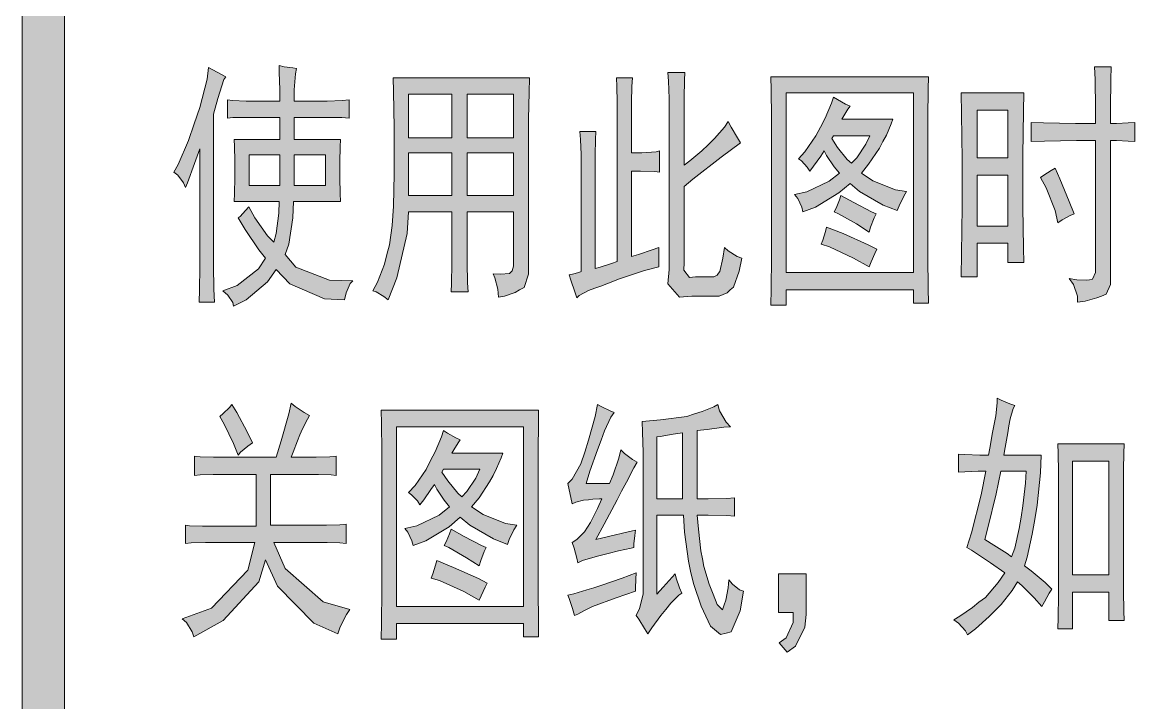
# Model space of a CAD drawing. Header units: millimetres. Extents: x 805 to 6044844, y 120 to 7887884.
# Drawn here: x 6035803 to 6037654, y 7863004 to 7864136 of the extents above; entities that cross this region are included whole.
import ezdxf

# ---------------------------------------------------------------- set-up
doc = ezdxf.new("R2010")
doc.units = ezdxf.units.MM

msp = doc.modelspace()

# ---------------------------------------------------------------- hatches: boundary and pattern name
h = msp.add_hatch(color=0)
h.dxf.hatch_style = 2
h.paths.add_polyline_path([(6035873.4, 7800292.4), (6035803.1, 7800292.4), (6035803.1, 7886384.4), (6035873.4, 7886384.4)])
h = msp.add_hatch(color=0)
h.dxf.hatch_style = 2
h.paths.add_polyline_path([(6036141.8, 7864045.1), (6036138.5, 7864040.3), (6036128.3, 7864008.6), (6036121.4, 7863982.9), (6036121.4, 7863749.4), (6036121.4, 7863731.2), (6036121.9, 7863691.5), (6036123, 7863670), (6036097.2, 7863670), (6036098.3, 7863690.4), (6036098.8, 7863728.5), (6036098.8, 7863746.2), (6036098.8, 7863925.4), (6036089.7, 7863900.8), (6036077.9, 7863868.6), (6036074.7, 7863861), (6036071.5, 7863868.6), (6036061.8, 7863881.4), (6036055.4, 7863886.3), (6036062.3, 7863899.2), (6036079.5, 7863938.9), (6036089.2, 7863966.8), (6036098.8, 7863994.1), (6036110.6, 7864040.8), (6036112.8, 7864060.2)])
h = msp.add_hatch(color=0)
h.paths.add_polyline_path([(6036231.9, 7864004.3), (6036231.9, 7864023.1), (6036230.8, 7864052.6), (6036230.3, 7864063.9), (6036238.9, 7864061.8), (6036253.4, 7864059.6), (6036259.3, 7864058.5), (6036257.7, 7864050), (6036255.5, 7864023.1), (6036255.5, 7864004.3), (6036296.3, 7864004.3), (6036310.3, 7864004.3), (6036335.5, 7864005.4), (6036346.8, 7864006.5), (6036346.8, 7863975.9), (6036335, 7863977), (6036309.7, 7863977.5), (6036296.3, 7863977.5), (6036255.5, 7863977.5), (6036255.5, 7863940.5), (6036332.8, 7863940.5), (6036332.3, 7863928.7), (6036331.7, 7863903.4), (6036331.7, 7863889.5), (6036331.7, 7863877.1), (6036332.3, 7863850.8), (6036332.8, 7863837.4), (6036254.5, 7863837.4), (6036253.4, 7863810.1), (6036246.4, 7863766.6), (6036240.5, 7863749.4), (6036258.2, 7863728.5), (6036314.6, 7863706.5), (6036353.2, 7863705.4), (6036348.9, 7863701.1), (6036341.9, 7863685.6), (6036339.3, 7863673.7), (6036306, 7863675.4), (6036248.6, 7863700.6), (6036225.5, 7863724.2), (6036211, 7863703.8), (6036175.6, 7863673.7), (6036154.6, 7863663.5), (6036153.6, 7863669.5), (6036145, 7863681.8), (6036136.9, 7863688.8), (6036160.5, 7863697.9), (6036196, 7863725.3), (6036207.8, 7863743), (6036197, 7863756.9), (6036174, 7863790.7), (6036162.2, 7863810.1), (6036165.9, 7863812.7), (6036174.5, 7863822.4), (6036179.9, 7863828.8), (6036190.1, 7863810.1), (6036211, 7863780.5), (6036221.7, 7863769.8), (6036225.5, 7863784.3), (6036229.8, 7863818.1), (6036230.3, 7863837.4), (6036155.7, 7863837.4), (6036156.2, 7863850.8), (6036156.8, 7863877.7), (6036156.8, 7863891.6), (6036156.8, 7863905.1), (6036156.2, 7863929.2), (6036155.7, 7863940.5), (6036231.9, 7863940.5), (6036231.9, 7863977.5), (6036190.1, 7863977.5), (6036176.6, 7863977.5), (6036153.6, 7863977), (6036144.4, 7863975.9), (6036144.4, 7864006.5), (6036153, 7864005.4), (6036175.6, 7864004.3), (6036188.4, 7864004.3)])
h.paths.add_polyline_path([(6036307.6, 7863864.3), (6036307.6, 7863915.3), (6036255.5, 7863915.3), (6036255.5, 7863864.3)])
h.paths.add_polyline_path([(6036231.9, 7863864.3), (6036231.9, 7863915.3), (6036180.9, 7863915.3), (6036180.9, 7863864.3)])
h = msp.add_hatch(color=0)
h.dxf.hatch_style = 2
h.paths.add_polyline_path([(6037588.6, 7863967.3), (6037588.6, 7863992.5), (6037588.1, 7864040.3), (6037587, 7864061.8), (6037614.9, 7864061.8), (6037614.4, 7864040.3), (6037613.9, 7863992.5), (6037613.9, 7863967.3), (6037623.5, 7863967.3), (6037643.4, 7863968.4), (6037654.1, 7863968.9), (6037654.1, 7863937.3), (6037643.4, 7863937.8), (6037623.5, 7863938.9), (6037613.9, 7863938.9), (6037613.9, 7863712.4), (6037613.9, 7863699.5), (6037606.4, 7863683.4), (6037598.8, 7863680.2), (6037590.8, 7863677), (6037571.5, 7863671.6), (6037559.1, 7863670), (6037559.1, 7863680.2), (6037552.2, 7863699.5), (6037545.2, 7863709.2), (6037557.5, 7863707), (6037574.2, 7863706.5), (6037579, 7863707), (6037583.8, 7863708.1), (6037588.6, 7863719.4), (6037588.6, 7863729), (6037588.6, 7863938.9), (6037557, 7863938.9), (6037503.9, 7863937.8), (6037481.8, 7863937.3), (6037481.8, 7863968.9), (6037502.2, 7863968.4), (6037555.4, 7863967.3)])
h = msp.add_hatch(color=0)
h.paths.add_polyline_path([(6036386.5, 7863688.8), (6036394, 7863703.3), (6036405.8, 7863733.3), (6036409.6, 7863749.4), (6036413.9, 7863765.5), (6036418.7, 7863797.7), (6036419.8, 7863813.8), (6036420.8, 7863829.9), (6036421.9, 7863883.6), (6036421.9, 7863921.7), (6036421.9, 7863959.8), (6036420.8, 7864020.4), (6036420.3, 7864043.5), (6036647.3, 7864043.5), (6036646.8, 7864018.8), (6036645.7, 7863974.8), (6036645.7, 7863955.5), (6036645.7, 7863734.4), (6036645.7, 7863716.7), (6036638.2, 7863694.7), (6036630.7, 7863690.4), (6036623.2, 7863686.1), (6036605.4, 7863680.2), (6036595.3, 7863678.6), (6036594.2, 7863691.5), (6036589.3, 7863710.8), (6036586.7, 7863717.2), (6036599, 7863716.7), (6036614, 7863717.8), (6036616.2, 7863719.9), (6036618.3, 7863722), (6036620.5, 7863730.1), (6036620.5, 7863736), (6036620.5, 7863820.3), (6036543.2, 7863820.3), (6036543.2, 7863754.8), (6036543.2, 7863736), (6036543.7, 7863702.2), (6036544.8, 7863687.2), (6036516.9, 7863687.2), (6036517.4, 7863701.1), (6036518, 7863734.4), (6036518, 7863752.6), (6036518, 7863820.3), (6036445.5, 7863820.3), (6036443.4, 7863784.3), (6036426.2, 7863710.8), (6036411.7, 7863673.7), (6036404.7, 7863679.6), (6036391.8, 7863687.2)])
h.paths.add_polyline_path([(6036620.5, 7863943.7), (6036620.5, 7864016.1), (6036543.2, 7864016.1), (6036543.2, 7863943.7)])
h.paths.add_polyline_path([(6036620.5, 7863847.6), (6036620.5, 7863918.5), (6036543.2, 7863918.5), (6036543.2, 7863847.6)])
h.paths.add_polyline_path([(6036518, 7863943.7), (6036518, 7864016.1), (6036445.5, 7864016.1), (6036445.5, 7863943.7)])
h.paths.add_polyline_path([(6036518, 7863847.6), (6036518, 7863918.5), (6036445.5, 7863918.5), (6036445.5, 7863847.6)])
h = msp.add_hatch(color=0)
h.dxf.hatch_style = 2
h.paths.add_polyline_path([(6036862.5, 7863729), (6036838.4, 7863722.6), (6036805.1, 7863711.8), (6036795.4, 7863708.1), (6036785.8, 7863704.3), (6036765.9, 7863696.8), (6036755.7, 7863693.1), (6036745, 7863689.3), (6036730, 7863681.3), (6036725.7, 7863677), (6036722.4, 7863687.2), (6036716, 7863706.5), (6036713.3, 7863715.6), (6036718.7, 7863716.7), (6036728.9, 7863719.4), (6036733.2, 7863721), (6036733.2, 7863905.1), (6036733.2, 7863915.8), (6036732.1, 7863940.5), (6036731, 7863953.9), (6036757.3, 7863953.9), (6036756.8, 7863940.5), (6036756.3, 7863915.3), (6036756.3, 7863903.4), (6036756.3, 7863725.8), (6036764.8, 7863728.5), (6036783.6, 7863734.4), (6036792.7, 7863737.6), (6036792.7, 7863990.9), (6036792.7, 7864002.7), (6036792.2, 7864029), (6036791.7, 7864043.5), (6036818.5, 7864043.5), (6036817.4, 7864029), (6036816.9, 7864002.7), (6036816.9, 7863990.9), (6036816.9, 7863918.5), (6036834.1, 7863918.5), (6036857.7, 7863920.1), (6036863.6, 7863921.7), (6036863.6, 7863886.3), (6036855.5, 7863887.3), (6036831.9, 7863887.9), (6036816.9, 7863887.9), (6036816.9, 7863746.2), (6036828.2, 7863749.4), (6036851.2, 7863756.9), (6036862.5, 7863761.2)])
h = msp.add_hatch(color=0)
h.dxf.hatch_style = 2
h.paths.add_polyline_path([(6036905.5, 7864052.1), (6036904.9, 7864039.2), (6036904.4, 7864010.2), (6036904.4, 7863994.7), (6036904.4, 7863898.1), (6036914, 7863905.1), (6036933.9, 7863921.7), (6036944.1, 7863931.9), (6036954.8, 7863942.1), (6036971.5, 7863961.4), (6036977.9, 7863970.5), (6036982.7, 7863961.4), (6036992.9, 7863943.7), (6036998.3, 7863935.1), (6036966.1, 7863911), (6036918.9, 7863874.5), (6036904.4, 7863862.7), (6036904.4, 7863736), (6036903.8, 7863723.1), (6036913.5, 7863711.3), (6036923.2, 7863712.4), (6036951.1, 7863712.4), (6036953.8, 7863712.4), (6036959.1, 7863715.1), (6036961.3, 7863718.3), (6036964, 7863721), (6036968.8, 7863743), (6036971.5, 7863761.2), (6036977.9, 7863755.3), (6036992.4, 7863746.2), (6037000.4, 7863743), (6036996.2, 7863721.5), (6036986.5, 7863695.2), (6036981.1, 7863690.4), (6036975.8, 7863685.6), (6036962.9, 7863680.2), (6036954.8, 7863680.2), (6036917.3, 7863680.2), (6036896.9, 7863678.6), (6036877.5, 7863700.6), (6036879.2, 7863724.2), (6036879.2, 7863994.7), (6036879.2, 7864008.6), (6036878.6, 7864037.6), (6036877.5, 7864052.1)])
h = msp.add_hatch(color=0)
h.paths.add_polyline_path([(6037311.2, 7864045.1), (6037310.6, 7864024.2), (6037309.6, 7863977.5), (6037309.6, 7863952.3), (6037309.6, 7863771.4), (6037309.6, 7863745.1), (6037310.6, 7863693.6), (6037311.2, 7863668.4), (6037286, 7863668.4), (6037286, 7863690.4), (6037074, 7863690.4), (6037074, 7863665.2), (6037048.7, 7863665.2), (6037049.3, 7863691.5), (6037049.8, 7863745.1), (6037049.8, 7863773), (6037049.8, 7863952.3), (6037049.8, 7863977), (6037049.3, 7864023.1), (6037048.7, 7864045.1)])
h.paths.add_polyline_path([(6037286, 7863719.4), (6037286, 7864018.3), (6037074, 7864018.3), (6037074, 7863719.4)])
h = msp.add_hatch(color=0)
h.paths.add_polyline_path([(6037469.5, 7864018.3), (6037469, 7863987.7), (6037467.9, 7863914.2), (6037467.9, 7863871.2), (6037467.9, 7863828.3), (6037469, 7863760.7), (6037469.5, 7863736), (6037442.7, 7863736), (6037442.7, 7863768.2), (6037392.2, 7863768.2), (6037392.2, 7863712.4), (6037365.4, 7863712.4), (6037365.9, 7863751), (6037367, 7863828.8), (6037367, 7863867.5), (6037367, 7863907.2), (6037365.9, 7863982.9), (6037365.4, 7864018.3)])
h.paths.add_polyline_path([(6037442.7, 7863796.6), (6037442.7, 7863881.4), (6037392.2, 7863881.4), (6037392.2, 7863796.6)])
h.paths.add_polyline_path([(6037442.7, 7863909.9), (6037442.7, 7863989.3), (6037392.2, 7863989.3), (6037392.2, 7863909.9)])
h = msp.add_hatch(color=0)
h.paths.add_polyline_path([(6037180.8, 7863996.3), (6037177, 7863990.9), (6037170, 7863980.2), (6037166.8, 7863974.3), (6037251.6, 7863974.3), (6037248.9, 7863966.8), (6037240.9, 7863948), (6037235, 7863937.3), (6037229.6, 7863926), (6037211.4, 7863899.7), (6037199.6, 7863884.7), (6037218.3, 7863871.8), (6037255.9, 7863856.8), (6037274.2, 7863854.1), (6037269.9, 7863846.6), (6037262.3, 7863830.5), (6037259.1, 7863822.4), (6037235.5, 7863831.5), (6037196.3, 7863854.1), (6037180.8, 7863867.5), (6037162, 7863851.9), (6037122.8, 7863828.3), (6037101.9, 7863820.3), (6037100.3, 7863828.3), (6037093.3, 7863842.3), (6037087.9, 7863849.2), (6037108.3, 7863853.5), (6037145.9, 7863871.2), (6037163.1, 7863884.7), (6037153.9, 7863895.4), (6037141.1, 7863914.2), (6037137.3, 7863921.7), (6037131.9, 7863913.1), (6037119.6, 7863896.5), (6037113.7, 7863887.9), (6037108.9, 7863894.9), (6037099.7, 7863905.1), (6037094.4, 7863908.3), (6037105.1, 7863920.1), (6037123.3, 7863946.9), (6037131.4, 7863961.4), (6037138.9, 7863976.4), (6037149.6, 7864001.1), (6037152.9, 7864011.3), (6037159.3, 7864007), (6037172.7, 7863999.5)])
h.paths.add_polyline_path([(6037150.2, 7863942.1), (6037159.8, 7863927.6), (6037175.9, 7863907.2), (6037182.9, 7863901.3), (6037191.5, 7863909.9), (6037206.5, 7863933), (6037213.5, 7863946.9), (6037152.9, 7863946.9)])
h = msp.add_hatch(color=0)
h.dxf.hatch_style = 2
h.paths.add_polyline_path([(6037521.6, 7863893.2), (6037529.6, 7863875.5), (6037545.2, 7863837.4), (6037553.2, 7863817), (6037546.8, 7863814.4), (6037533.4, 7863806.8), (6037526.4, 7863802), (6037521.6, 7863822.4), (6037506.5, 7863860), (6037497.4, 7863877.7), (6037502.8, 7863881.4), (6037515.1, 7863889)])
h = msp.add_hatch(color=0)
h.dxf.hatch_style = 2
h.paths.add_polyline_path([(6037165.2, 7863847.6), (6037186.7, 7863835.8), (6037216.2, 7863820.3), (6037223.7, 7863817), (6037220.5, 7863810.1), (6037214.6, 7863795), (6037212.4, 7863786.4), (6037191, 7863800.4), (6037161.4, 7863817), (6037153.9, 7863820.3), (6037157.2, 7863826.2), (6037163.1, 7863840.1)])
h = msp.add_hatch(color=0)
h.dxf.hatch_style = 2
h.paths.add_polyline_path([(6037141.1, 7863795), (6037169, 7863784.3), (6037210.8, 7863765.5), (6037224.8, 7863758), (6037221.6, 7863751), (6037215.7, 7863737.1), (6037212.4, 7863729), (6037186.1, 7863743.5), (6037146.4, 7863762.3), (6037132.5, 7863766.6), (6037135.2, 7863773), (6037139.4, 7863787.5)])
h = msp.add_hatch(color=0)
h.dxf.hatch_style = 2
h.paths.add_polyline_path([(6036281.3, 7863481.6), (6036277.5, 7863475.7), (6036269.5, 7863459.6), (6036265.2, 7863449.4), (6036260.9, 7863439.2), (6036253.9, 7863420.4), (6036250.7, 7863412.4), (6036278.6, 7863412.4), (6036292, 7863412.4), (6036315.1, 7863412.9), (6036325.3, 7863414), (6036325.3, 7863381.8), (6036317.3, 7863382.9), (6036295.8, 7863383.4), (6036282.4, 7863383.4), (6036216.4, 7863383.4), (6036216.4, 7863299.1), (6036296.3, 7863299.1), (6036309.2, 7863299.1), (6036331.7, 7863299.7), (6036341.9, 7863300.8), (6036341.9, 7863268.6), (6036331.7, 7863269.6), (6036310.3, 7863270.2), (6036299, 7863270.2), (6036221.7, 7863270.2), (6036240.5, 7863227.2), (6036303.8, 7863171.4), (6036348.4, 7863159.1), (6036342.5, 7863150.5), (6036332.3, 7863130.1), (6036328, 7863118.3), (6036288.3, 7863136), (6036227.6, 7863197.7), (6036207.8, 7863241.7), (6036197, 7863204.7), (6036137.5, 7863140.3), (6036088.6, 7863113.5), (6036085.9, 7863121.5), (6036076.3, 7863137.1), (6036069.3, 7863143.5), (6036118.1, 7863161.2), (6036178.3, 7863224.5), (6036190.1, 7863270.2), (6036123, 7863270.2), (6036107.9, 7863270.2), (6036084.3, 7863269.6), (6036074.7, 7863268.6), (6036074.7, 7863299.1), (6036081.6, 7863298.1), (6036103.1, 7863297.5), (6036117.6, 7863297.5), (6036192.2, 7863297.5), (6036192.2, 7863383.4), (6036132.6, 7863383.4), (6036120.8, 7863383.4), (6036099.4, 7863382.9), (6036089.7, 7863381.8), (6036089.7, 7863414), (6036099.4, 7863412.9), (6036121.4, 7863412.4), (6036134.2, 7863412.4), (6036225.5, 7863412.4), (6036234.1, 7863439.2), (6036246.9, 7863484.3), (6036250.7, 7863502), (6036257.1, 7863496.6), (6036272.2, 7863486.4)])
h = msp.add_hatch(color=0)
h.dxf.hatch_style = 2
h.paths.add_polyline_path([(6036152, 7863499.9), (6036160, 7863486.4), (6036177.2, 7863454.2), (6036186.3, 7863436), (6036178.3, 7863430.6), (6036166.4, 7863420.4), (6036162.2, 7863415.6), (6036154.6, 7863434.9), (6036139.1, 7863467.1), (6036131.6, 7863480), (6036137.5, 7863484.8), (6036147.7, 7863495)])
h = msp.add_hatch(color=0)
h.dxf.hatch_style = 2
h.paths.add_polyline_path([(6036787.9, 7863486.4), (6036782.6, 7863478.9), (6036771.8, 7863455.9), (6036766.5, 7863440.3), (6036760.5, 7863424.7), (6036747.7, 7863388.8), (6036741.2, 7863368.4), (6036780.4, 7863368.4), (6036786.3, 7863382.9), (6036796, 7863410.8), (6036799.2, 7863424.2), (6036805.1, 7863418.3), (6036818.5, 7863408.1), (6036826, 7863403.8), (6036820.7, 7863394.7), (6036808.3, 7863370.5), (6036800.3, 7863355.5), (6036792.7, 7863341), (6036771.3, 7863300.8), (6036757.3, 7863275.5), (6036778.3, 7863280.4), (6036811.5, 7863287.9), (6036823.3, 7863290.6), (6036822.3, 7863282), (6036820.7, 7863268), (6036820.7, 7863262.1), (6036816.4, 7863261), (6036794.9, 7863256.2), (6036777.7, 7863251.9), (6036760.5, 7863247.6), (6036735.3, 7863240.1), (6036727.3, 7863236.4), (6036725.7, 7863244.4), (6036721.4, 7863261), (6036718.2, 7863270.2), (6036725.7, 7863275.5), (6036738.5, 7863287.9), (6036743.4, 7863295.9), (6036748.7, 7863303.4), (6036760.5, 7863327), (6036767.5, 7863343.1), (6036763.8, 7863343.1), (6036752.5, 7863342.1), (6036745, 7863341.5), (6036736.9, 7863340.5), (6036724.1, 7863337.2), (6036718.2, 7863334.6), (6036710.6, 7863368.4), (6036718.2, 7863375.4), (6036732.6, 7863401.1), (6036739.1, 7863420.4), (6036745.5, 7863440.3), (6036756.3, 7863480), (6036760, 7863499.9), (6036767.5, 7863496.1), (6036781.5, 7863489.1)])
h = msp.add_hatch(color=0)
h.paths.add_polyline_path([(6036900.6, 7863185.9), (6036895.3, 7863182.7), (6036882.4, 7863169.3), (6036873.8, 7863159.1), (6036865.7, 7863148.9), (6036850.7, 7863128.5), (6036843.7, 7863118.3), (6036838.4, 7863127.4), (6036829.2, 7863143), (6036824.4, 7863148.9), (6036830.3, 7863160.7), (6036836.2, 7863184.3), (6036836.2, 7863196.1), (6036836.2, 7863403.8), (6036836.2, 7863419.9), (6036835.1, 7863453.7), (6036834.6, 7863471.4), (6036865.2, 7863474.1), (6036908.7, 7863480), (6036921.6, 7863484.3), (6036934.4, 7863488.1), (6036953.8, 7863496.1), (6036960.2, 7863499.9), (6036963.4, 7863489.1), (6036974.1, 7863470.3), (6036981.7, 7863462.8), (6036970.4, 7863462.3), (6036942.5, 7863458.5), (6036925.8, 7863456.4), (6036925.8, 7863343.1), (6036944.1, 7863343.1), (6036975.2, 7863343.7), (6036988.1, 7863344.8), (6036988.1, 7863314.2), (6036975.2, 7863315.2), (6036944.1, 7863315.8), (6036925.8, 7863315.8), (6036928, 7863292.2), (6036932.3, 7863256.2), (6036935, 7863243.3), (6036937.1, 7863230.4), (6036946.2, 7863200.9), (6036952.7, 7863184.3), (6036959.1, 7863167.1), (6036968.2, 7863158.5), (6036970.9, 7863166.6), (6036973.6, 7863174.6), (6036977.9, 7863195), (6036979, 7863207.9), (6036984.9, 7863200.9), (6036996.7, 7863191.8), (6037003.1, 7863189.1), (6036997.8, 7863156.4), (6036982.7, 7863121.5), (6036974.1, 7863119.4), (6036965, 7863117.2), (6036948.4, 7863131.2), (6036940.3, 7863147.8), (6036932.8, 7863164.4), (6036920.5, 7863200.4), (6036915.6, 7863219.7), (6036911.4, 7863239), (6036904.9, 7863287.3), (6036903.3, 7863315.8), (6036858.8, 7863315.8), (6036858.8, 7863184.3), (6036869.5, 7863196.1), (6036884.5, 7863212.7), (6036889.4, 7863218.1), (6036891, 7863211.1), (6036896.9, 7863195)])
h.paths.add_polyline_path([(6036858.8, 7863343.1), (6036901.7, 7863343.1), (6036901.7, 7863452.6), (6036886.1, 7863450.5), (6036864.7, 7863446.7), (6036858.8, 7863446.2)])
h = msp.add_hatch(color=0)
h.paths.add_polyline_path([(6037454.5, 7863498.2), (6037451.8, 7863493.4), (6037447, 7863476.2), (6037444.8, 7863464.4), (6037442.7, 7863452.6), (6037438.4, 7863428.5), (6037436.2, 7863415.6), (6037498.5, 7863415.6), (6037497.4, 7863386.1), (6037492, 7863332.4), (6037487.8, 7863308.3), (6037483.5, 7863284.1), (6037474.9, 7863246), (6037470.6, 7863231.5), (6037481.8, 7863222.9), (6037504.9, 7863203.6), (6037516.2, 7863192.9), (6037511.9, 7863185.9), (6037503.9, 7863171.4), (6037499.6, 7863163.9), (6037486.7, 7863178.4), (6037466.3, 7863198.8), (6037459.3, 7863204.7), (6037450.2, 7863190.7), (6037431.9, 7863167.1), (6037421.7, 7863156.9), (6037412.1, 7863147.3), (6037389, 7863126.9), (6037375.6, 7863116.7), (6037372.4, 7863123.6), (6037361.1, 7863136), (6037353, 7863141.9), (6037363.2, 7863147.8), (6037384.2, 7863162.3), (6037394.9, 7863170.9), (6037405.6, 7863178.9), (6037427.1, 7863203.6), (6037437.8, 7863219.7), (6037414.2, 7863236.4), (6037382.6, 7863257.8), (6037374.5, 7863262.1), (6037382.6, 7863286.3), (6037398.7, 7863349.6), (6037406.2, 7863388.8), (6037393.8, 7863388.8), (6037371.3, 7863387.7), (6037360.6, 7863387.2), (6037360.6, 7863417.2), (6037371.3, 7863416.7), (6037396.5, 7863415.6), (6037411, 7863415.6), (6037413.2, 7863427.4), (6037417.4, 7863453.2), (6037420.1, 7863467.1), (6037422.8, 7863481.1), (6037425, 7863502.5), (6037425, 7863510.1), (6037431.9, 7863506.8), (6037446.4, 7863500.9)])
h.paths.add_polyline_path([(6037404.6, 7863275.5), (6037419.6, 7863265.9), (6037441.6, 7863251.9), (6037449.1, 7863246.5), (6037454.5, 7863261), (6037462, 7863293.8), (6037465.2, 7863312.6), (6037467.9, 7863331.3), (6037472.2, 7863368.9), (6037473.3, 7863388.8), (6037431.4, 7863388.8), (6037423.3, 7863351.2), (6037409.9, 7863294.8)])
h = msp.add_hatch(color=0)
h.paths.add_polyline_path([(6036662.3, 7863490.2), (6036661.8, 7863468.7), (6036661.3, 7863422.6), (6036661.3, 7863396.8), (6036661.3, 7863216.5), (6036661.3, 7863190.2), (6036661.8, 7863138.7), (6036662.3, 7863113.5), (6036637.1, 7863113.5), (6036637.1, 7863135.5), (6036425.7, 7863135.5), (6036425.7, 7863109.7), (6036400.4, 7863109.7), (6036401, 7863136), (6036401.5, 7863190.2), (6036401.5, 7863218.1), (6036401.5, 7863396.8), (6036401.5, 7863421.5), (6036401, 7863468.2), (6036400.4, 7863490.2)])
h.paths.add_polyline_path([(6036637.1, 7863163.9), (6036637.1, 7863462.8), (6036425.7, 7863462.8), (6036425.7, 7863163.9)])
h = msp.add_hatch(color=0)
h.paths.add_polyline_path([(6036531.9, 7863440.8), (6036528.2, 7863436), (6036521.2, 7863424.7), (6036518, 7863418.8), (6036602.8, 7863418.8), (6036600.1, 7863411.3), (6036592, 7863393.1), (6036586.7, 7863381.8), (6036580.8, 7863371.1), (6036563.1, 7863344.8), (6036550.7, 7863329.7), (6036570, 7863316.9), (6036607.1, 7863301.8), (6036625.8, 7863299.1), (6036621, 7863291.6), (6036613.5, 7863275.5), (6036610.3, 7863266.9), (6036587.2, 7863276.1), (6036548, 7863299.1), (6036531.9, 7863312.6), (6036513.7, 7863296.5), (6036474.5, 7863272.8), (6036453.6, 7863265.3), (6036451.4, 7863272.8), (6036444.4, 7863287.3), (6036439.6, 7863293.8), (6036459.5, 7863298.1), (6036497, 7863315.8), (6036514.2, 7863329.7), (6036505.1, 7863340.5), (6036492.7, 7863359.2), (6036489, 7863366.8), (6036483.1, 7863358.2), (6036471.3, 7863341.5), (6036464.8, 7863333), (6036460.5, 7863339.4), (6036450.9, 7863349.6), (6036445.5, 7863353.3), (6036456.8, 7863365.2), (6036475, 7863391.5), (6036482.5, 7863406.5), (6036490.1, 7863421), (6036500.8, 7863446.2), (6036504, 7863456.4), (6036510.5, 7863452.1), (6036524.4, 7863444.6)])
h.paths.add_polyline_path([(6036501.3, 7863387.2), (6036511, 7863372.7), (6036527.6, 7863352.3), (6036534.6, 7863346.4), (6036542.7, 7863355), (6036557.7, 7863377.5), (6036564.7, 7863392), (6036504, 7863392)])
h = msp.add_hatch(color=0)
h.paths.add_polyline_path([(6037636.4, 7863434.4), (6037635.9, 7863418.3), (6037635.3, 7863392), (6037635.3, 7863381.8), (6037635.3, 7863206.3), (6037635.3, 7863189.1), (6037635.9, 7863156.4), (6037636.4, 7863140.3), (6037611.2, 7863140.3), (6037611.2, 7863187.5), (6037550.5, 7863187.5), (6037550.5, 7863126.9), (6037526.4, 7863126.9), (6037526.9, 7863145.1), (6037527.5, 7863182.7), (6037527.5, 7863200.9), (6037527.5, 7863373.2), (6037527.5, 7863387.7), (6037526.9, 7863418.3), (6037526.4, 7863434.4)])
h.paths.add_polyline_path([(6037611.2, 7863216.5), (6037611.2, 7863405.4), (6037550.5, 7863405.4), (6037550.5, 7863216.5)])
h = msp.add_hatch(color=0)
h.dxf.hatch_style = 2
h.paths.add_polyline_path([(6036516.9, 7863292.2), (6036538.4, 7863280.4), (6036567.3, 7863265.3), (6036574.9, 7863262.1), (6036571.6, 7863255.1), (6036566.3, 7863240.1), (6036563.6, 7863231.5), (6036542.1, 7863244.9), (6036513.1, 7863262.1), (6036505.1, 7863265.3), (6036508.3, 7863271.2), (6036514.2, 7863284.7)])
h = msp.add_hatch(color=0)
h.dxf.hatch_style = 2
h.paths.add_polyline_path([(6036492.7, 7863240.1), (6036520.7, 7863228.8), (6036562.5, 7863210.6), (6036576.5, 7863202.5), (6036573.2, 7863196.1), (6036566.8, 7863181.6), (6036563.6, 7863174.1), (6036537.8, 7863188.6), (6036497.6, 7863206.8), (6036483.6, 7863211.1), (6036486.3, 7863218.1), (6036490.6, 7863232.6)])
h = msp.add_hatch(color=0)
h.dxf.hatch_style = 2
h.paths.add_polyline_path([(6036710.6, 7863182.7), (6036720.8, 7863184.8), (6036742.3, 7863191.3), (6036754.1, 7863195), (6036765.9, 7863198.8), (6036801.3, 7863211.1), (6036824.4, 7863219.7), (6036823.9, 7863209.5), (6036823.3, 7863194.5), (6036823.3, 7863189.1), (6036791.1, 7863178.4), (6036752, 7863163.9), (6036745.5, 7863160.7), (6036738.5, 7863156.9), (6036727.3, 7863151), (6036721.9, 7863148.9), (6036718.7, 7863160.7), (6036713.3, 7863177.3)])
h = msp.add_hatch(color=0)
h.dxf.hatch_style = 2
h.paths.add_polyline_path([(6037061.6, 7863218.1), (6037107.2, 7863218.1), (6037107.2, 7863150.5), (6037105.1, 7863129.6), (6037089.5, 7863097.9), (6037075.6, 7863087.7), (6037062.7, 7863103.3), (6037074, 7863111.8), (6037085.8, 7863137.1), (6037085.8, 7863153.7), (6037061.6, 7863153.7)])

# ---------------------------------------------------------------- linework, layer by layer
at = {"color": 0, "lineweight": 0}
for points in [[(6035873.4, 7800292.4), (6035803.1, 7800292.4), (6035803.1, 7886384.4), (6035873.4, 7886384.4)], [(6036141.8, 7864045.1), (6036138.5, 7864040.3), (6036128.3, 7864008.6), (6036121.4, 7863982.9), (6036121.4, 7863749.4), (6036121.4, 7863731.2), (6036121.9, 7863691.5), (6036123, 7863670), (6036097.2, 7863670), (6036098.3, 7863690.4), (6036098.8, 7863728.5), (6036098.8, 7863746.2), (6036098.8, 7863925.4), (6036089.7, 7863900.8), (6036077.9, 7863868.6), (6036074.7, 7863861), (6036071.5, 7863868.6), (6036061.8, 7863881.4), (6036055.4, 7863886.3), (6036062.3, 7863899.2), (6036079.5, 7863938.9), (6036089.2, 7863966.8), (6036098.8, 7863994.1), (6036110.6, 7864040.8), (6036112.8, 7864060.2)], [(6036231.9, 7864004.3), (6036231.9, 7864023.1), (6036230.8, 7864052.6), (6036230.3, 7864063.9), (6036238.9, 7864061.8), (6036253.4, 7864059.6), (6036259.3, 7864058.5), (6036257.7, 7864050), (6036255.5, 7864023.1), (6036255.5, 7864004.3), (6036296.3, 7864004.3), (6036310.3, 7864004.3), (6036335.5, 7864005.4), (6036346.8, 7864006.5), (6036346.8, 7863975.9), (6036335, 7863977), (6036309.7, 7863977.5), (6036296.3, 7863977.5), (6036255.5, 7863977.5), (6036255.5, 7863940.5), (6036332.8, 7863940.5), (6036332.3, 7863928.7), (6036331.7, 7863903.4), (6036331.7, 7863889.5), (6036331.7, 7863877.1), (6036332.3, 7863850.8), (6036332.8, 7863837.4), (6036254.5, 7863837.4), (6036253.4, 7863810.1), (6036246.4, 7863766.6), (6036240.5, 7863749.4), (6036258.2, 7863728.5), (6036314.6, 7863706.5), (6036353.2, 7863705.4), (6036348.9, 7863701.1), (6036341.9, 7863685.6), (6036339.3, 7863673.7), (6036306, 7863675.4), (6036248.6, 7863700.6), (6036225.5, 7863724.2), (6036211, 7863703.8), (6036175.6, 7863673.7), (6036154.6, 7863663.5), (6036153.6, 7863669.5), (6036145, 7863681.8), (6036136.9, 7863688.8), (6036160.5, 7863697.9), (6036196, 7863725.3), (6036207.8, 7863743), (6036197, 7863756.9), (6036174, 7863790.7), (6036162.2, 7863810.1), (6036165.9, 7863812.7), (6036174.5, 7863822.4), (6036179.9, 7863828.8), (6036190.1, 7863810.1), (6036211, 7863780.5), (6036221.7, 7863769.8), (6036225.5, 7863784.3), (6036229.8, 7863818.1), (6036230.3, 7863837.4), (6036155.7, 7863837.4), (6036156.2, 7863850.8), (6036156.8, 7863877.7), (6036156.8, 7863891.6), (6036156.8, 7863905.1), (6036156.2, 7863929.2), (6036155.7, 7863940.5), (6036231.9, 7863940.5), (6036231.9, 7863977.5), (6036190.1, 7863977.5), (6036176.6, 7863977.5), (6036153.6, 7863977), (6036144.4, 7863975.9), (6036144.4, 7864006.5), (6036153, 7864005.4), (6036175.6, 7864004.3), (6036188.4, 7864004.3)], [(6037588.6, 7863967.3), (6037588.6, 7863992.5), (6037588.1, 7864040.3), (6037587, 7864061.8), (6037614.9, 7864061.8), (6037614.4, 7864040.3), (6037613.9, 7863992.5), (6037613.9, 7863967.3), (6037623.5, 7863967.3), (6037643.4, 7863968.4), (6037654.1, 7863968.9), (6037654.1, 7863937.3), (6037643.4, 7863937.8), (6037623.5, 7863938.9), (6037613.9, 7863938.9), (6037613.9, 7863712.4), (6037613.9, 7863699.5), (6037606.4, 7863683.4), (6037598.8, 7863680.2), (6037590.8, 7863677), (6037571.5, 7863671.6), (6037559.1, 7863670), (6037559.1, 7863680.2), (6037552.2, 7863699.5), (6037545.2, 7863709.2), (6037557.5, 7863707), (6037574.2, 7863706.5), (6037579, 7863707), (6037583.8, 7863708.1), (6037588.6, 7863719.4), (6037588.6, 7863729), (6037588.6, 7863938.9), (6037557, 7863938.9), (6037503.9, 7863937.8), (6037481.8, 7863937.3), (6037481.8, 7863968.9), (6037502.2, 7863968.4), (6037555.4, 7863967.3)], [(6036386.5, 7863688.8), (6036394, 7863703.3), (6036405.8, 7863733.3), (6036409.6, 7863749.4), (6036413.9, 7863765.5), (6036418.7, 7863797.7), (6036419.8, 7863813.8), (6036420.8, 7863829.9), (6036421.9, 7863883.6), (6036421.9, 7863921.7), (6036421.9, 7863959.8), (6036420.8, 7864020.4), (6036420.3, 7864043.5), (6036647.3, 7864043.5), (6036646.8, 7864018.8), (6036645.7, 7863974.8), (6036645.7, 7863955.5), (6036645.7, 7863734.4), (6036645.7, 7863716.7), (6036638.2, 7863694.7), (6036630.7, 7863690.4), (6036623.2, 7863686.1), (6036605.4, 7863680.2), (6036595.3, 7863678.6), (6036594.2, 7863691.5), (6036589.3, 7863710.8), (6036586.7, 7863717.2), (6036599, 7863716.7), (6036614, 7863717.8), (6036616.2, 7863719.9), (6036618.3, 7863722), (6036620.5, 7863730.1), (6036620.5, 7863736), (6036620.5, 7863820.3), (6036543.2, 7863820.3), (6036543.2, 7863754.8), (6036543.2, 7863736), (6036543.7, 7863702.2), (6036544.8, 7863687.2), (6036516.9, 7863687.2), (6036517.4, 7863701.1), (6036518, 7863734.4), (6036518, 7863752.6), (6036518, 7863820.3), (6036445.5, 7863820.3), (6036443.4, 7863784.3), (6036426.2, 7863710.8), (6036411.7, 7863673.7), (6036404.7, 7863679.6), (6036391.8, 7863687.2)], [(6036862.5, 7863729), (6036838.4, 7863722.6), (6036805.1, 7863711.8), (6036795.4, 7863708.1), (6036785.8, 7863704.3), (6036765.9, 7863696.8), (6036755.7, 7863693.1), (6036745, 7863689.3), (6036730, 7863681.3), (6036725.7, 7863677), (6036722.4, 7863687.2), (6036716, 7863706.5), (6036713.3, 7863715.6), (6036718.7, 7863716.7), (6036728.9, 7863719.4), (6036733.2, 7863721), (6036733.2, 7863905.1), (6036733.2, 7863915.8), (6036732.1, 7863940.5), (6036731, 7863953.9), (6036757.3, 7863953.9), (6036756.8, 7863940.5), (6036756.3, 7863915.3), (6036756.3, 7863903.4), (6036756.3, 7863725.8), (6036764.8, 7863728.5), (6036783.6, 7863734.4), (6036792.7, 7863737.6), (6036792.7, 7863990.9), (6036792.7, 7864002.7), (6036792.2, 7864029), (6036791.7, 7864043.5), (6036818.5, 7864043.5), (6036817.4, 7864029), (6036816.9, 7864002.7), (6036816.9, 7863990.9), (6036816.9, 7863918.5), (6036834.1, 7863918.5), (6036857.7, 7863920.1), (6036863.6, 7863921.7), (6036863.6, 7863886.3), (6036855.5, 7863887.3), (6036831.9, 7863887.9), (6036816.9, 7863887.9), (6036816.9, 7863746.2), (6036828.2, 7863749.4), (6036851.2, 7863756.9), (6036862.5, 7863761.2)], [(6036905.5, 7864052.1), (6036904.9, 7864039.2), (6036904.4, 7864010.2), (6036904.4, 7863994.7), (6036904.4, 7863898.1), (6036914, 7863905.1), (6036933.9, 7863921.7), (6036944.1, 7863931.9), (6036954.8, 7863942.1), (6036971.5, 7863961.4), (6036977.9, 7863970.5), (6036982.7, 7863961.4), (6036992.9, 7863943.7), (6036998.3, 7863935.1), (6036966.1, 7863911), (6036918.9, 7863874.5), (6036904.4, 7863862.7), (6036904.4, 7863736), (6036903.8, 7863723.1), (6036913.5, 7863711.3), (6036923.2, 7863712.4), (6036951.1, 7863712.4), (6036953.8, 7863712.4), (6036959.1, 7863715.1), (6036961.3, 7863718.3), (6036964, 7863721), (6036968.8, 7863743), (6036971.5, 7863761.2), (6036977.9, 7863755.3), (6036992.4, 7863746.2), (6037000.4, 7863743), (6036996.2, 7863721.5), (6036986.5, 7863695.2), (6036981.1, 7863690.4), (6036975.8, 7863685.6), (6036962.9, 7863680.2), (6036954.8, 7863680.2), (6036917.3, 7863680.2), (6036896.9, 7863678.6), (6036877.5, 7863700.6), (6036879.2, 7863724.2), (6036879.2, 7863994.7), (6036879.2, 7864008.6), (6036878.6, 7864037.6), (6036877.5, 7864052.1)], [(6037311.2, 7864045.1), (6037310.6, 7864024.2), (6037309.6, 7863977.5), (6037309.6, 7863952.3), (6037309.6, 7863771.4), (6037309.6, 7863745.1), (6037310.6, 7863693.6), (6037311.2, 7863668.4), (6037286, 7863668.4), (6037286, 7863690.4), (6037074, 7863690.4), (6037074, 7863665.2), (6037048.7, 7863665.2), (6037049.3, 7863691.5), (6037049.8, 7863745.1), (6037049.8, 7863773), (6037049.8, 7863952.3), (6037049.8, 7863977), (6037049.3, 7864023.1), (6037048.7, 7864045.1)], [(6037286, 7863719.4), (6037286, 7864018.3), (6037074, 7864018.3), (6037074, 7863719.4)], [(6037469.5, 7864018.3), (6037469, 7863987.7), (6037467.9, 7863914.2), (6037467.9, 7863871.2), (6037467.9, 7863828.3), (6037469, 7863760.7), (6037469.5, 7863736), (6037442.7, 7863736), (6037442.7, 7863768.2), (6037392.2, 7863768.2), (6037392.2, 7863712.4), (6037365.4, 7863712.4), (6037365.9, 7863751), (6037367, 7863828.8), (6037367, 7863867.5), (6037367, 7863907.2), (6037365.9, 7863982.9), (6037365.4, 7864018.3)], [(6036518, 7863943.7), (6036518, 7864016.1), (6036445.5, 7864016.1), (6036445.5, 7863943.7)], [(6036620.5, 7863943.7), (6036620.5, 7864016.1), (6036543.2, 7864016.1), (6036543.2, 7863943.7)], [(6037180.8, 7863996.3), (6037177, 7863990.9), (6037170, 7863980.2), (6037166.8, 7863974.3), (6037251.6, 7863974.3), (6037248.9, 7863966.8), (6037240.9, 7863948), (6037235, 7863937.3), (6037229.6, 7863926), (6037211.4, 7863899.7), (6037199.6, 7863884.7), (6037218.3, 7863871.8), (6037255.9, 7863856.8), (6037274.2, 7863854.1), (6037269.9, 7863846.6), (6037262.3, 7863830.5), (6037259.1, 7863822.4), (6037235.5, 7863831.5), (6037196.3, 7863854.1), (6037180.8, 7863867.5), (6037162, 7863851.9), (6037122.8, 7863828.3), (6037101.9, 7863820.3), (6037100.3, 7863828.3), (6037093.3, 7863842.3), (6037087.9, 7863849.2), (6037108.3, 7863853.5), (6037145.9, 7863871.2), (6037163.1, 7863884.7), (6037153.9, 7863895.4), (6037141.1, 7863914.2), (6037137.3, 7863921.7), (6037131.9, 7863913.1), (6037119.6, 7863896.5), (6037113.7, 7863887.9), (6037108.9, 7863894.9), (6037099.7, 7863905.1), (6037094.4, 7863908.3), (6037105.1, 7863920.1), (6037123.3, 7863946.9), (6037131.4, 7863961.4), (6037138.9, 7863976.4), (6037149.6, 7864001.1), (6037152.9, 7864011.3), (6037159.3, 7864007), (6037172.7, 7863999.5)], [(6037442.7, 7863909.9), (6037442.7, 7863989.3), (6037392.2, 7863989.3), (6037392.2, 7863909.9)], [(6037150.2, 7863942.1), (6037159.8, 7863927.6), (6037175.9, 7863907.2), (6037182.9, 7863901.3), (6037191.5, 7863909.9), (6037206.5, 7863933), (6037213.5, 7863946.9), (6037152.9, 7863946.9)], [(6036231.9, 7863864.3), (6036231.9, 7863915.3), (6036180.9, 7863915.3), (6036180.9, 7863864.3)], [(6036307.6, 7863864.3), (6036307.6, 7863915.3), (6036255.5, 7863915.3), (6036255.5, 7863864.3)], [(6036518, 7863847.6), (6036518, 7863918.5), (6036445.5, 7863918.5), (6036445.5, 7863847.6)], [(6036620.5, 7863847.6), (6036620.5, 7863918.5), (6036543.2, 7863918.5), (6036543.2, 7863847.6)], [(6037521.6, 7863893.2), (6037529.6, 7863875.5), (6037545.2, 7863837.4), (6037553.2, 7863817), (6037546.8, 7863814.4), (6037533.4, 7863806.8), (6037526.4, 7863802), (6037521.6, 7863822.4), (6037506.5, 7863860), (6037497.4, 7863877.7), (6037502.8, 7863881.4), (6037515.1, 7863889)], [(6037442.7, 7863796.6), (6037442.7, 7863881.4), (6037392.2, 7863881.4), (6037392.2, 7863796.6)], [(6037165.2, 7863847.6), (6037186.7, 7863835.8), (6037216.2, 7863820.3), (6037223.7, 7863817), (6037220.5, 7863810.1), (6037214.6, 7863795), (6037212.4, 7863786.4), (6037191, 7863800.4), (6037161.4, 7863817), (6037153.9, 7863820.3), (6037157.2, 7863826.2), (6037163.1, 7863840.1)], [(6037141.1, 7863795), (6037169, 7863784.3), (6037210.8, 7863765.5), (6037224.8, 7863758), (6037221.6, 7863751), (6037215.7, 7863737.1), (6037212.4, 7863729), (6037186.1, 7863743.5), (6037146.4, 7863762.3), (6037132.5, 7863766.6), (6037135.2, 7863773), (6037139.4, 7863787.5)], [(6036281.3, 7863481.6), (6036277.5, 7863475.7), (6036269.5, 7863459.6), (6036265.2, 7863449.4), (6036260.9, 7863439.2), (6036253.9, 7863420.4), (6036250.7, 7863412.4), (6036278.6, 7863412.4), (6036292, 7863412.4), (6036315.1, 7863412.9), (6036325.3, 7863414), (6036325.3, 7863381.8), (6036317.3, 7863382.9), (6036295.8, 7863383.4), (6036282.4, 7863383.4), (6036216.4, 7863383.4), (6036216.4, 7863299.1), (6036296.3, 7863299.1), (6036309.2, 7863299.1), (6036331.7, 7863299.7), (6036341.9, 7863300.8), (6036341.9, 7863268.6), (6036331.7, 7863269.6), (6036310.3, 7863270.2), (6036299, 7863270.2), (6036221.7, 7863270.2), (6036240.5, 7863227.2), (6036303.8, 7863171.4), (6036348.4, 7863159.1), (6036342.5, 7863150.5), (6036332.3, 7863130.1), (6036328, 7863118.3), (6036288.3, 7863136), (6036227.6, 7863197.7), (6036207.8, 7863241.7), (6036197, 7863204.7), (6036137.5, 7863140.3), (6036088.6, 7863113.5), (6036085.9, 7863121.5), (6036076.3, 7863137.1), (6036069.3, 7863143.5), (6036118.1, 7863161.2), (6036178.3, 7863224.5), (6036190.1, 7863270.2), (6036123, 7863270.2), (6036107.9, 7863270.2), (6036084.3, 7863269.6), (6036074.7, 7863268.6), (6036074.7, 7863299.1), (6036081.6, 7863298.1), (6036103.1, 7863297.5), (6036117.6, 7863297.5), (6036192.2, 7863297.5), (6036192.2, 7863383.4), (6036132.6, 7863383.4), (6036120.8, 7863383.4), (6036099.4, 7863382.9), (6036089.7, 7863381.8), (6036089.7, 7863414), (6036099.4, 7863412.9), (6036121.4, 7863412.4), (6036134.2, 7863412.4), (6036225.5, 7863412.4), (6036234.1, 7863439.2), (6036246.9, 7863484.3), (6036250.7, 7863502), (6036257.1, 7863496.6), (6036272.2, 7863486.4)], [(6036152, 7863499.9), (6036160, 7863486.4), (6036177.2, 7863454.2), (6036186.3, 7863436), (6036178.3, 7863430.6), (6036166.4, 7863420.4), (6036162.2, 7863415.6), (6036154.6, 7863434.9), (6036139.1, 7863467.1), (6036131.6, 7863480), (6036137.5, 7863484.8), (6036147.7, 7863495)], [(6036787.9, 7863486.4), (6036782.6, 7863478.9), (6036771.8, 7863455.9), (6036766.5, 7863440.3), (6036760.5, 7863424.7), (6036747.7, 7863388.8), (6036741.2, 7863368.4), (6036780.4, 7863368.4), (6036786.3, 7863382.9), (6036796, 7863410.8), (6036799.2, 7863424.2), (6036805.1, 7863418.3), (6036818.5, 7863408.1), (6036826, 7863403.8), (6036820.7, 7863394.7), (6036808.3, 7863370.5), (6036800.3, 7863355.5), (6036792.7, 7863341), (6036771.3, 7863300.8), (6036757.3, 7863275.5), (6036778.3, 7863280.4), (6036811.5, 7863287.9), (6036823.3, 7863290.6), (6036822.3, 7863282), (6036820.7, 7863268), (6036820.7, 7863262.1), (6036816.4, 7863261), (6036794.9, 7863256.2), (6036777.7, 7863251.9), (6036760.5, 7863247.6), (6036735.3, 7863240.1), (6036727.3, 7863236.4), (6036725.7, 7863244.4), (6036721.4, 7863261), (6036718.2, 7863270.2), (6036725.7, 7863275.5), (6036738.5, 7863287.9), (6036743.4, 7863295.9), (6036748.7, 7863303.4), (6036760.5, 7863327), (6036767.5, 7863343.1), (6036763.8, 7863343.1), (6036752.5, 7863342.1), (6036745, 7863341.5), (6036736.9, 7863340.5), (6036724.1, 7863337.2), (6036718.2, 7863334.6), (6036710.6, 7863368.4), (6036718.2, 7863375.4), (6036732.6, 7863401.1), (6036739.1, 7863420.4), (6036745.5, 7863440.3), (6036756.3, 7863480), (6036760, 7863499.9), (6036767.5, 7863496.1), (6036781.5, 7863489.1)], [(6036900.6, 7863185.9), (6036895.3, 7863182.7), (6036882.4, 7863169.3), (6036873.8, 7863159.1), (6036865.7, 7863148.9), (6036850.7, 7863128.5), (6036843.7, 7863118.3), (6036838.4, 7863127.4), (6036829.2, 7863143), (6036824.4, 7863148.9), (6036830.3, 7863160.7), (6036836.2, 7863184.3), (6036836.2, 7863196.1), (6036836.2, 7863403.8), (6036836.2, 7863419.9), (6036835.1, 7863453.7), (6036834.6, 7863471.4), (6036865.2, 7863474.1), (6036908.7, 7863480), (6036921.6, 7863484.3), (6036934.4, 7863488.1), (6036953.8, 7863496.1), (6036960.2, 7863499.9), (6036963.4, 7863489.1), (6036974.1, 7863470.3), (6036981.7, 7863462.8), (6036970.4, 7863462.3), (6036942.5, 7863458.5), (6036925.8, 7863456.4), (6036925.8, 7863343.1), (6036944.1, 7863343.1), (6036975.2, 7863343.7), (6036988.1, 7863344.8), (6036988.1, 7863314.2), (6036975.2, 7863315.2), (6036944.1, 7863315.8), (6036925.8, 7863315.8), (6036928, 7863292.2), (6036932.3, 7863256.2), (6036935, 7863243.3), (6036937.1, 7863230.4), (6036946.2, 7863200.9), (6036952.7, 7863184.3), (6036959.1, 7863167.1), (6036968.2, 7863158.5), (6036970.9, 7863166.6), (6036973.6, 7863174.6), (6036977.9, 7863195), (6036979, 7863207.9), (6036984.9, 7863200.9), (6036996.7, 7863191.8), (6037003.1, 7863189.1), (6036997.8, 7863156.4), (6036982.7, 7863121.5), (6036974.1, 7863119.4), (6036965, 7863117.2), (6036948.4, 7863131.2), (6036940.3, 7863147.8), (6036932.8, 7863164.4), (6036920.5, 7863200.4), (6036915.6, 7863219.7), (6036911.4, 7863239), (6036904.9, 7863287.3), (6036903.3, 7863315.8), (6036858.8, 7863315.8), (6036858.8, 7863184.3), (6036869.5, 7863196.1), (6036884.5, 7863212.7), (6036889.4, 7863218.1), (6036891, 7863211.1), (6036896.9, 7863195)], [(6037454.5, 7863498.2), (6037451.8, 7863493.4), (6037447, 7863476.2), (6037444.8, 7863464.4), (6037442.7, 7863452.6), (6037438.4, 7863428.5), (6037436.2, 7863415.6), (6037498.5, 7863415.6), (6037497.4, 7863386.1), (6037492, 7863332.4), (6037487.8, 7863308.3), (6037483.5, 7863284.1), (6037474.9, 7863246), (6037470.6, 7863231.5), (6037481.8, 7863222.9), (6037504.9, 7863203.6), (6037516.2, 7863192.9), (6037511.9, 7863185.9), (6037503.9, 7863171.4), (6037499.6, 7863163.9), (6037486.7, 7863178.4), (6037466.3, 7863198.8), (6037459.3, 7863204.7), (6037450.2, 7863190.7), (6037431.9, 7863167.1), (6037421.7, 7863156.9), (6037412.1, 7863147.3), (6037389, 7863126.9), (6037375.6, 7863116.7), (6037372.4, 7863123.6), (6037361.1, 7863136), (6037353, 7863141.9), (6037363.2, 7863147.8), (6037384.2, 7863162.3), (6037394.9, 7863170.9), (6037405.6, 7863178.9), (6037427.1, 7863203.6), (6037437.8, 7863219.7), (6037414.2, 7863236.4), (6037382.6, 7863257.8), (6037374.5, 7863262.1), (6037382.6, 7863286.3), (6037398.7, 7863349.6), (6037406.2, 7863388.8), (6037393.8, 7863388.8), (6037371.3, 7863387.7), (6037360.6, 7863387.2), (6037360.6, 7863417.2), (6037371.3, 7863416.7), (6037396.5, 7863415.6), (6037411, 7863415.6), (6037413.2, 7863427.4), (6037417.4, 7863453.2), (6037420.1, 7863467.1), (6037422.8, 7863481.1), (6037425, 7863502.5), (6037425, 7863510.1), (6037431.9, 7863506.8), (6037446.4, 7863500.9)], [(6036662.3, 7863490.2), (6036661.8, 7863468.7), (6036661.3, 7863422.6), (6036661.3, 7863396.8), (6036661.3, 7863216.5), (6036661.3, 7863190.2), (6036661.8, 7863138.7), (6036662.3, 7863113.5), (6036637.1, 7863113.5), (6036637.1, 7863135.5), (6036425.7, 7863135.5), (6036425.7, 7863109.7), (6036400.4, 7863109.7), (6036401, 7863136), (6036401.5, 7863190.2), (6036401.5, 7863218.1), (6036401.5, 7863396.8), (6036401.5, 7863421.5), (6036401, 7863468.2), (6036400.4, 7863490.2)], [(6036637.1, 7863163.9), (6036637.1, 7863462.8), (6036425.7, 7863462.8), (6036425.7, 7863163.9)], [(6036531.9, 7863440.8), (6036528.2, 7863436), (6036521.2, 7863424.7), (6036518, 7863418.8), (6036602.8, 7863418.8), (6036600.1, 7863411.3), (6036592, 7863393.1), (6036586.7, 7863381.8), (6036580.8, 7863371.1), (6036563.1, 7863344.8), (6036550.7, 7863329.7), (6036570, 7863316.9), (6036607.1, 7863301.8), (6036625.8, 7863299.1), (6036621, 7863291.6), (6036613.5, 7863275.5), (6036610.3, 7863266.9), (6036587.2, 7863276.1), (6036548, 7863299.1), (6036531.9, 7863312.6), (6036513.7, 7863296.5), (6036474.5, 7863272.8), (6036453.6, 7863265.3), (6036451.4, 7863272.8), (6036444.4, 7863287.3), (6036439.6, 7863293.8), (6036459.5, 7863298.1), (6036497, 7863315.8), (6036514.2, 7863329.7), (6036505.1, 7863340.5), (6036492.7, 7863359.2), (6036489, 7863366.8), (6036483.1, 7863358.2), (6036471.3, 7863341.5), (6036464.8, 7863333), (6036460.5, 7863339.4), (6036450.9, 7863349.6), (6036445.5, 7863353.3), (6036456.8, 7863365.2), (6036475, 7863391.5), (6036482.5, 7863406.5), (6036490.1, 7863421), (6036500.8, 7863446.2), (6036504, 7863456.4), (6036510.5, 7863452.1), (6036524.4, 7863444.6)], [(6036858.8, 7863343.1), (6036901.7, 7863343.1), (6036901.7, 7863452.6), (6036886.1, 7863450.5), (6036864.7, 7863446.7), (6036858.8, 7863446.2)], [(6037636.4, 7863434.4), (6037635.9, 7863418.3), (6037635.3, 7863392), (6037635.3, 7863381.8), (6037635.3, 7863206.3), (6037635.3, 7863189.1), (6037635.9, 7863156.4), (6037636.4, 7863140.3), (6037611.2, 7863140.3), (6037611.2, 7863187.5), (6037550.5, 7863187.5), (6037550.5, 7863126.9), (6037526.4, 7863126.9), (6037526.9, 7863145.1), (6037527.5, 7863182.7), (6037527.5, 7863200.9), (6037527.5, 7863373.2), (6037527.5, 7863387.7), (6037526.9, 7863418.3), (6037526.4, 7863434.4)], [(6037611.2, 7863216.5), (6037611.2, 7863405.4), (6037550.5, 7863405.4), (6037550.5, 7863216.5)], [(6036501.3, 7863387.2), (6036511, 7863372.7), (6036527.6, 7863352.3), (6036534.6, 7863346.4), (6036542.7, 7863355), (6036557.7, 7863377.5), (6036564.7, 7863392), (6036504, 7863392)], [(6037404.6, 7863275.5), (6037419.6, 7863265.9), (6037441.6, 7863251.9), (6037449.1, 7863246.5), (6037454.5, 7863261), (6037462, 7863293.8), (6037465.2, 7863312.6), (6037467.9, 7863331.3), (6037472.2, 7863368.9), (6037473.3, 7863388.8), (6037431.4, 7863388.8), (6037423.3, 7863351.2), (6037409.9, 7863294.8)], [(6036516.9, 7863292.2), (6036538.4, 7863280.4), (6036567.3, 7863265.3), (6036574.9, 7863262.1), (6036571.6, 7863255.1), (6036566.3, 7863240.1), (6036563.6, 7863231.5), (6036542.1, 7863244.9), (6036513.1, 7863262.1), (6036505.1, 7863265.3), (6036508.3, 7863271.2), (6036514.2, 7863284.7)], [(6036492.7, 7863240.1), (6036520.7, 7863228.8), (6036562.5, 7863210.6), (6036576.5, 7863202.5), (6036573.2, 7863196.1), (6036566.8, 7863181.6), (6036563.6, 7863174.1), (6036537.8, 7863188.6), (6036497.6, 7863206.8), (6036483.6, 7863211.1), (6036486.3, 7863218.1), (6036490.6, 7863232.6)], [(6036710.6, 7863182.7), (6036720.8, 7863184.8), (6036742.3, 7863191.3), (6036754.1, 7863195), (6036765.9, 7863198.8), (6036801.3, 7863211.1), (6036824.4, 7863219.7), (6036823.9, 7863209.5), (6036823.3, 7863194.5), (6036823.3, 7863189.1), (6036791.1, 7863178.4), (6036752, 7863163.9), (6036745.5, 7863160.7), (6036738.5, 7863156.9), (6036727.3, 7863151), (6036721.9, 7863148.9), (6036718.7, 7863160.7), (6036713.3, 7863177.3)], [(6037061.6, 7863218.1), (6037107.2, 7863218.1), (6037107.2, 7863150.5), (6037105.1, 7863129.6), (6037089.5, 7863097.9), (6037075.6, 7863087.7), (6037062.7, 7863103.3), (6037074, 7863111.8), (6037085.8, 7863137.1), (6037085.8, 7863153.7), (6037061.6, 7863153.7)]]:
    msp.add_lwpolyline(points, close=True, dxfattribs=at)

doc.saveas('drawing.dxf')
